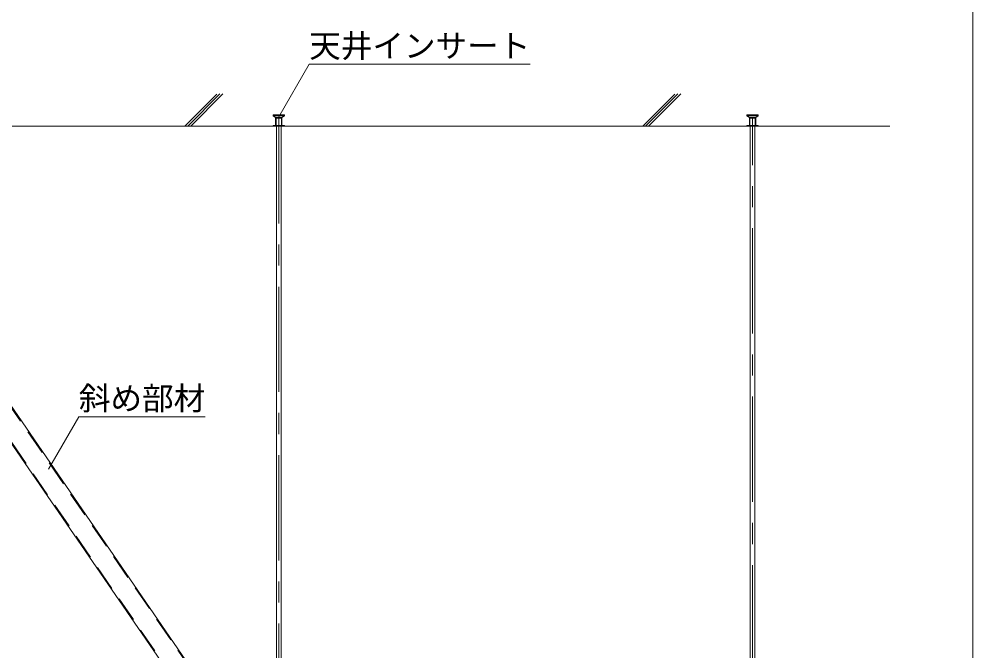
# Model space of a CAD drawing. Units: millimetres at full size, sheet at 1:40; details may follow other scales. Extents: x -7800 to 7800, y -5578 to 5491.
# Drawn here: x -3880 to -2068, y -3081 to -1880 of the extents above; entities that cross this region are included whole.
import ezdxf
from ezdxf.enums import TextEntityAlignment as Align

# ---------------------------------------------------------------- set-up
doc = ezdxf.new("R2010")
doc.units = ezdxf.units.MM
doc.header["$LTSCALE"] = 40
doc.linetypes.add('CHAIN1', pattern=[8, 5, -1, 1, -1])
doc.linetypes.add('DASHED1', pattern=[1.8, 1.2, -0.6])
doc.layers.add('2-6_文字', color=7, linetype='Continuous', lineweight=18)
doc.layers.add('F-2_太線１', color=3, linetype='Continuous', lineweight=18)
doc.styles.add('ＭＳ ゴシック', font='')
doc.styles.get('ＭＳ ゴシック').set_extended_font_data('MS Gothic')

msp = doc.modelspace()

# ---------------------------------------------------------------- linework, layer by layer
at = {"layer": '2-6_文字'}
for p, q in [((-3386.69, -2066.07), (-3329.14, -1966.39)), ((-3329.14, -1966.39), (-2909.14, -1966.39)), ((-3504.43, -2022.83), (-3565.62, -2084.03)), ((-3498.71, -2022.77), (-3559.97, -2084.03)), ((-3493.05, -2022.77), (-3554.31, -2084.03)), ((-2634.45, -2022.83), (-2695.64, -2084.03)), ((-2628.72, -2022.77), (-2689.98, -2084.03)), ((-2623.07, -2022.77), (-2684.33, -2084.03)), ((-4565.91, -2084.03), (-2226.32, -2084.03)), ((-3824.33, -2735.98), (-3766.78, -2636.3)), ((-3766.78, -2636.3), (-3526.78, -2636.3))]:
    msp.add_line(p, q, dxfattribs=at)
at = {"layer": '2-6_文字', "color": 4, "linetype": 'DASHED1', "lineweight": 9}
for p, q in [((-3375.94, -2062.53), (-3397.94, -2062.53)), ((-3375.94, -2064.53), (-3397.94, -2064.53)), ((-2475.94, -2062.53), (-2497.94, -2062.53)), ((-2475.94, -2064.53), (-2497.94, -2064.53)), ((-3397.94, -2082.53), (-3397.94, -2084.03)), ((-3375.94, -2082.53), (-3397.94, -2082.53)), ((-3375.94, -2084.03), (-3397.94, -2084.03)), ((-3379.94, -2084.03), (-3393.94, -2084.03)), ((-3392.94, -2067.53), (-3392.94, -2082.53)), ((-3380.94, -2067.53), (-3392.94, -2067.53)), ((-3391.94, -2069.03), (-3391.94, -2084.03)), ((-3391.94, -2069.03), (-3391.44, -2069.03)), ((-3381.94, -2069.03), (-3391.44, -2069.03)), ((-3381.94, -2069.03), (-3381.94, -2084.03)), ((-3380.94, -2067.53), (-3380.94, -2082.53)), ((-3375.94, -2082.53), (-3375.94, -2084.03)), ((-2497.94, -2082.53), (-2497.94, -2084.03)), ((-2475.94, -2082.53), (-2497.94, -2082.53)), ((-2475.94, -2084.03), (-2497.94, -2084.03)), ((-2479.94, -2084.03), (-2493.94, -2084.03)), ((-2492.94, -2067.53), (-2492.94, -2082.53)), ((-2480.94, -2067.53), (-2492.94, -2067.53)), ((-2491.94, -2069.03), (-2491.94, -2084.03)), ((-2491.94, -2069.03), (-2491.44, -2069.03)), ((-2481.94, -2069.03), (-2491.44, -2069.03)), ((-2481.94, -2069.03), (-2481.94, -2084.03)), ((-2480.94, -2067.53), (-2480.94, -2082.53)), ((-2475.94, -2082.53), (-2475.94, -2084.03))]:
    msp.add_line(p, q, dxfattribs=at)
at = {"layer": '2-6_文字', "color": 3}
for p, q in [((-3391.4, -2084.03), (-3391.4, -3981.23)), ((-3382.4, -2084.03), (-3382.4, -3981.23)), ((-2491.4, -2084.03), (-2491.4, -3981.23)), ((-2482.4, -2084.03), (-2482.4, -3981.23)), ((-4229.68, -2129.49), (-2914.84, -4042.6)), ((-4262.65, -2152.15), (-2947.96, -4065.03))]:
    msp.add_line(p, q, dxfattribs=at)
at = {"layer": '2-6_文字', "color": 4, "linetype": 'CHAIN1', "lineweight": 9}
for p, q in [((-3386.9, -2068.92), (-3386.9, -4074.24)), ((-2486.94, -4077.9), (-2486.94, -2068.92))]:
    msp.add_line(p, q, dxfattribs=at)
at = {"layer": '2-6_文字', "color": 3, "linetype": 'DASHED1'}
for p, q in [((-4231, -2130.4), (-2916.16, -4043.5)), ((-4261.33, -2151.24), (-2946.64, -4064.13))]:
    msp.add_line(p, q, dxfattribs=at)
at = {"layer": '2-6_文字', "color": 4, "linetype": 'DASHED1', "lineweight": 9}
for points in [[(-3397.94, -2062.53), (-3397.94, -2064.53), (-3392.94, -2067.53)], [(-3375.94, -2062.53), (-3375.94, -2064.53), (-3380.94, -2067.53)], [(-2497.94, -2062.53), (-2497.94, -2064.53), (-2492.94, -2067.53)], [(-2475.94, -2062.53), (-2475.94, -2064.53), (-2480.94, -2067.53)]]:
    msp.add_lwpolyline(points, dxfattribs=at)
at = {"layer": 'F-2_太線１'}
msp.add_line((-2068.18, 1696.25), (-2068.18, -4783.77), dxfattribs=at)

# ---------------------------------------------------------------- texts
at = {"layer": '2-6_文字', "style": 'ＭＳ ゴシック'}
for s, p in [('天井インサート', (-3329.14, -1966.39)), ('斜め部材', (-3766.78, -2636.3))]:
    msp.add_text(s, height=43.99, dxfattribs=at).set_placement(p, align=Align.BOTTOM_LEFT)

doc.saveas('drawing.dxf')
